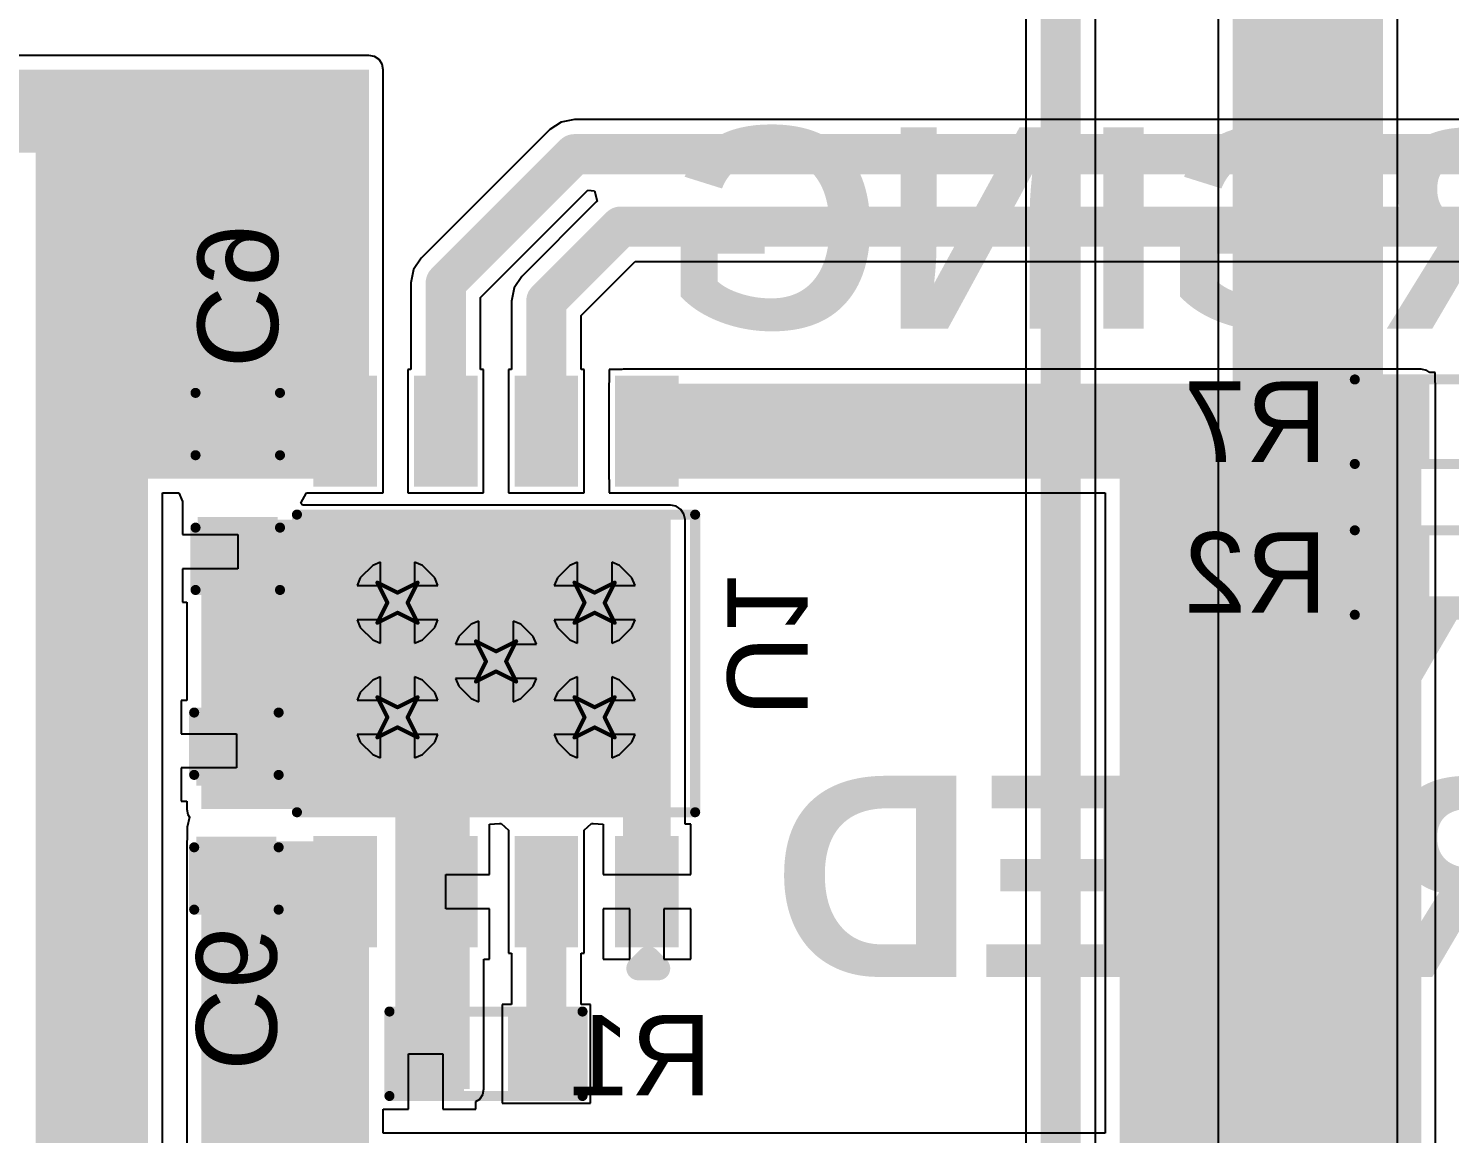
# Model space of a CAD drawing. Header units: inches. Extents: x -0.4 to 12.9, y -0.9 to 6.
# Drawn here: x 2.221 to 2.928, y 0.5 to 1.05 of the extents above; entities that cross this region are included whole.
import ezdxf

# ---------------------------------------------------------------- set-up
doc = ezdxf.new("R2010")
doc.units = ezdxf.units.IN
doc.header["$MEASUREMENT"] = 0
for name, color, linetype in [('Bottom Layer', 5, 'Continuous'), ('Bottom Overlay', 54, 'Continuous'), ('Bottom Paste', 16, 'Continuous'), ('Bottom Solder', 6, 'Continuous'), ('Drill Drawing', 1, 'Continuous'), ('Top Layer', 1, 'Continuous'), ('Top Solder', 216, 'Continuous'), ('Via Holes', 16, 'Continuous')]:
    doc.layers.add(name, color=color, linetype=linetype)
doc.styles.add('Arial', font='', dxfattribs={"height": 0.2})
doc.styles.add('Arial_Bold', font='', dxfattribs={"height": 0.2})
doc.styles.get('Arial').set_extended_font_data('Arial')
doc.styles.get('Arial_Bold').set_extended_font_data('Arial', bold=True)

# ---------------------------------------------------------------- blocks, each defined once
blk = doc.blocks.new('ESOP_8_B_7')
at = {"layer": 'Bottom Layer'}
for points in [[(-0.13813, 0.08681), (-0.09089, 0.08681), (-0.09089, 0.06319), (-0.13813, 0.06319)], [(0.09089, 0.08681), (0.13813, 0.08681), (0.13813, 0.06319), (0.09089, 0.06319)], [(-0.04724, 0.06496), (0.04724, 0.06496), (0.04724, -0.06496), (-0.04724, -0.06496)], [(-0.13813, 0.03681), (-0.09089, 0.03681), (-0.09089, 0.01319), (-0.13813, 0.01319)], [(0.09089, 0.03681), (0.13813, 0.03681), (0.13813, 0.01319), (0.09089, 0.01319)], [(-0.13813, -0.01319), (-0.09089, -0.01319), (-0.09089, -0.03681), (-0.13813, -0.03681)], [(0.09089, -0.01319), (0.13813, -0.01319), (0.13813, -0.03681), (0.09089, -0.03681)], [(-0.13813, -0.06319), (-0.09089, -0.06319), (-0.09089, -0.08681), (-0.13813, -0.08681)], [(0.09089, -0.06319), (0.13813, -0.06319), (0.13813, -0.08681), (0.09089, -0.08681)]]:
    blk.add_hatch(color=5, dxfattribs=at).paths.add_polyline_path(points)
at = {"layer": 'Bottom Paste'}
for points in [[(-0.13813, 0.08681), (-0.09089, 0.08681), (-0.09089, 0.06319), (-0.13813, 0.06319)], [(0.09089, 0.08681), (0.13813, 0.08681), (0.13813, 0.06319), (0.09089, 0.06319)], [(-0.04724, 0.06496), (0.04724, 0.06496), (0.04724, -0.06496), (-0.04724, -0.06496)], [(-0.13813, 0.03681), (-0.09089, 0.03681), (-0.09089, 0.01319), (-0.13813, 0.01319)], [(0.09089, 0.03681), (0.13813, 0.03681), (0.13813, 0.01319), (0.09089, 0.01319)], [(-0.13813, -0.01319), (-0.09089, -0.01319), (-0.09089, -0.03681), (-0.13813, -0.03681)], [(0.09089, -0.01319), (0.13813, -0.01319), (0.13813, -0.03681), (0.09089, -0.03681)], [(-0.13813, -0.06319), (-0.09089, -0.06319), (-0.09089, -0.08681), (-0.13813, -0.08681)], [(0.09089, -0.06319), (0.13813, -0.06319), (0.13813, -0.08681), (0.09089, -0.08681)]]:
    blk.add_hatch(color=16, dxfattribs=at).paths.add_polyline_path(points)
at = {"layer": 'Bottom Solder'}
for points in [[(-0.14213, 0.09081), (-0.08689, 0.09081), (-0.08689, 0.05919), (-0.14213, 0.05919)], [(0.08689, 0.09081), (0.14213, 0.09081), (0.14213, 0.05919), (0.08689, 0.05919)], [(-0.05124, 0.06896), (0.05124, 0.06896), (0.05124, -0.06896), (-0.05124, -0.06896)], [(-0.14213, 0.04081), (-0.08689, 0.04081), (-0.08689, 0.00919), (-0.14213, 0.00919)], [(0.08689, 0.04081), (0.14213, 0.04081), (0.14213, 0.00919), (0.08689, 0.00919)], [(-0.14213, -0.00919), (-0.08689, -0.00919), (-0.08689, -0.04081), (-0.14213, -0.04081)], [(0.08689, -0.00919), (0.14213, -0.00919), (0.14213, -0.04081), (0.08689, -0.04081)], [(-0.14213, -0.05919), (-0.08689, -0.05919), (-0.08689, -0.09081), (-0.14213, -0.09081)], [(0.08689, -0.05919), (0.14213, -0.05919), (0.14213, -0.09081), (0.08689, -0.09081)]]:
    blk.add_hatch(color=6, dxfattribs=at).paths.add_polyline_path(points)
at = {"layer": 'Bottom Overlay'}
for points in [[(-0.075, 0.099, 0.005, 0.005, 0), (-0.075, -0.099, 0.005, 0.005, 0)], [(-0.075, 0.099, 0.005, 0.005, 0), (0.073, 0.099, 0.005, 0.005, 0)], [(0.073, 0.099, 0.005, 0.005, 0), (0.073, -0.099, 0.005, 0.005, 0)], [(-0.15265, -0.07069, 0.01181, 0.01181, 0), (-0.15265, -0.08069, 0.01181, 0.01181, 0)], [(-0.15265, -0.07069, 0.01181, 0.01181, 0), (-0.14765, -0.07569, 0.01181, 0.01181, 0)], [(-0.14765, -0.07569, 0.01181, 0.01181, 0), (-0.15265, -0.08069, 0.01181, 0.01181, 0)], [(-0.075, -0.099, 0.005, 0.005, 0), (0.073, -0.099, 0.005, 0.005, 0)]]:
    blk.add_lwpolyline(points, format="xyseb", dxfattribs=at)
for points in [[(-0.07625, 0.099, 0.0025, 0.0025, 1), (-0.07375, 0.099, 0.0025, 0.0025, 1)], [(-0.07625, 0.099, 0.0025, 0.0025, 1), (-0.07375, 0.099, 0.0025, 0.0025, 1)], [(0.07175, 0.099, 0.0025, 0.0025, 1), (0.07425, 0.099, 0.0025, 0.0025, 1)], [(0.07175, 0.099, 0.0025, 0.0025, 1), (0.07425, 0.099, 0.0025, 0.0025, 1)], [(-0.1556, -0.07069, 0.00591, 0.00591, 1), (-0.14969, -0.07069, 0.00591, 0.00591, 1)], [(-0.1556, -0.07069, 0.00591, 0.00591, 1), (-0.14969, -0.07069, 0.00591, 0.00591, 1)], [(-0.1506, -0.07569, 0.00591, 0.00591, 1), (-0.14469, -0.07569, 0.00591, 0.00591, 1)], [(-0.1506, -0.07569, 0.00591, 0.00591, 1), (-0.14469, -0.07569, 0.00591, 0.00591, 1)], [(-0.1556, -0.08069, 0.00591, 0.00591, 1), (-0.14969, -0.08069, 0.00591, 0.00591, 1)], [(-0.1556, -0.08069, 0.00591, 0.00591, 1), (-0.14969, -0.08069, 0.00591, 0.00591, 1)], [(-0.07625, -0.099, 0.0025, 0.0025, 1), (-0.07375, -0.099, 0.0025, 0.0025, 1)], [(-0.07625, -0.099, 0.0025, 0.0025, 1), (-0.07375, -0.099, 0.0025, 0.0025, 1)], [(0.07175, -0.099, 0.0025, 0.0025, 1), (0.07425, -0.099, 0.0025, 0.0025, 1)], [(0.07175, -0.099, 0.0025, 0.0025, 1), (0.07425, -0.099, 0.0025, 0.0025, 1)]]:
    blk.add_lwpolyline(points, format="xyseb", close=True, dxfattribs=at)
blk = doc.blocks.new('R___0603_B_17')
at = {"layer": 'Bottom Layer'}
for points in [[(-0.045, -0.0175), (-0.045, 0.0175), (-0.015, 0.0175), (-0.015, -0.0175)], [(0.015, -0.0175), (0.015, 0.0175), (0.045, 0.0175), (0.045, -0.0175)]]:
    blk.add_hatch(color=5, dxfattribs=at).paths.add_polyline_path(points)
at = {"layer": 'Bottom Paste'}
for points in [[(-0.045, -0.0175), (-0.045, 0.0175), (-0.015, 0.0175), (-0.015, -0.0175)], [(0.015, -0.0175), (0.015, 0.0175), (0.045, 0.0175), (0.045, -0.0175)]]:
    blk.add_hatch(color=16, dxfattribs=at).paths.add_polyline_path(points)
at = {"layer": 'Bottom Solder'}
for points in [[(-0.049, -0.0215), (-0.049, 0.0215), (-0.011, 0.0215), (-0.011, -0.0215)], [(0.011, -0.0215), (0.011, 0.0215), (0.049, 0.0215), (0.049, -0.0215)]]:
    blk.add_hatch(color=6, dxfattribs=at).paths.add_polyline_path(points)
at = {"layer": 'Bottom Overlay'}
for points in [[(-0.048, 0.021, 0.005, 0.005, 0), (-0.048, -0.021, 0.005, 0.005, 0)], [(0.048, 0.021, 0.005, 0.005, 0), (-0.048, 0.021, 0.005, 0.005, 0)], [(0.048, 0.021, 0.005, 0.005, 0), (0.048, -0.021, 0.005, 0.005, 0)], [(0.048, -0.021, 0.005, 0.005, 0), (-0.048, -0.021, 0.005, 0.005, 0)]]:
    blk.add_lwpolyline(points, format="xyseb", dxfattribs=at)
for points in [[(-0.04925, 0.021, 0.0025, 0.0025, 1), (-0.04675, 0.021, 0.0025, 0.0025, 1)], [(-0.04925, 0.021, 0.0025, 0.0025, 1), (-0.04675, 0.021, 0.0025, 0.0025, 1)], [(0.04675, 0.021, 0.0025, 0.0025, 1), (0.04925, 0.021, 0.0025, 0.0025, 1)], [(0.04675, 0.021, 0.0025, 0.0025, 1), (0.04925, 0.021, 0.0025, 0.0025, 1)], [(-0.04925, -0.021, 0.0025, 0.0025, 1), (-0.04675, -0.021, 0.0025, 0.0025, 1)], [(-0.04925, -0.021, 0.0025, 0.0025, 1), (-0.04675, -0.021, 0.0025, 0.0025, 1)], [(0.04675, -0.021, 0.0025, 0.0025, 1), (0.04925, -0.021, 0.0025, 0.0025, 1)], [(0.04675, -0.021, 0.0025, 0.0025, 1), (0.04925, -0.021, 0.0025, 0.0025, 1)]]:
    blk.add_lwpolyline(points, format="xyseb", close=True, dxfattribs=at)
blk = doc.blocks.new('R___0603_B_22')
at = {"layer": 'Bottom Layer'}
for points in [[(-0.045, -0.0175), (-0.045, 0.0175), (-0.015, 0.0175), (-0.015, -0.0175)], [(0.015, -0.0175), (0.015, 0.0175), (0.045, 0.0175), (0.045, -0.0175)]]:
    blk.add_hatch(color=5, dxfattribs=at).paths.add_polyline_path(points)
at = {"layer": 'Bottom Paste'}
for points in [[(-0.045, -0.0175), (-0.045, 0.0175), (-0.015, 0.0175), (-0.015, -0.0175)], [(0.015, -0.0175), (0.015, 0.0175), (0.045, 0.0175), (0.045, -0.0175)]]:
    blk.add_hatch(color=16, dxfattribs=at).paths.add_polyline_path(points)
at = {"layer": 'Bottom Solder'}
for points in [[(-0.049, -0.0215), (-0.049, 0.0215), (-0.011, 0.0215), (-0.011, -0.0215)], [(0.011, -0.0215), (0.011, 0.0215), (0.049, 0.0215), (0.049, -0.0215)]]:
    blk.add_hatch(color=6, dxfattribs=at).paths.add_polyline_path(points)
at = {"layer": 'Bottom Overlay'}
for points in [[(0.048, 0.021, 0.005, 0.005, 0), (-0.048, 0.021, 0.005, 0.005, 0)], [(-0.048, 0.021, 0.005, 0.005, 0), (-0.048, -0.021, 0.005, 0.005, 0)], [(0.048, 0.021, 0.005, 0.005, 0), (0.048, -0.021, 0.005, 0.005, 0)], [(0.048, -0.021, 0.005, 0.005, 0), (-0.048, -0.021, 0.005, 0.005, 0)]]:
    blk.add_lwpolyline(points, format="xyseb", dxfattribs=at)
for points in [[(-0.04925, 0.021, 0.0025, 0.0025, 1), (-0.04675, 0.021, 0.0025, 0.0025, 1)], [(-0.04925, 0.021, 0.0025, 0.0025, 1), (-0.04675, 0.021, 0.0025, 0.0025, 1)], [(0.04675, 0.021, 0.0025, 0.0025, 1), (0.04925, 0.021, 0.0025, 0.0025, 1)], [(0.04675, 0.021, 0.0025, 0.0025, 1), (0.04925, 0.021, 0.0025, 0.0025, 1)], [(-0.04925, -0.021, 0.0025, 0.0025, 1), (-0.04675, -0.021, 0.0025, 0.0025, 1)], [(-0.04925, -0.021, 0.0025, 0.0025, 1), (-0.04675, -0.021, 0.0025, 0.0025, 1)], [(0.04675, -0.021, 0.0025, 0.0025, 1), (0.04925, -0.021, 0.0025, 0.0025, 1)], [(0.04675, -0.021, 0.0025, 0.0025, 1), (0.04925, -0.021, 0.0025, 0.0025, 1)]]:
    blk.add_lwpolyline(points, format="xyseb", close=True, dxfattribs=at)
blk = doc.blocks.new('R___0603_B_23')
at = {"layer": 'Bottom Layer'}
for points in [[(-0.045, -0.0175), (-0.045, 0.0175), (-0.015, 0.0175), (-0.015, -0.0175)], [(0.015, -0.0175), (0.015, 0.0175), (0.045, 0.0175), (0.045, -0.0175)]]:
    blk.add_hatch(color=5, dxfattribs=at).paths.add_polyline_path(points)
at = {"layer": 'Bottom Paste'}
for points in [[(-0.045, -0.0175), (-0.045, 0.0175), (-0.015, 0.0175), (-0.015, -0.0175)], [(0.015, -0.0175), (0.015, 0.0175), (0.045, 0.0175), (0.045, -0.0175)]]:
    blk.add_hatch(color=16, dxfattribs=at).paths.add_polyline_path(points)
at = {"layer": 'Bottom Solder'}
for points in [[(-0.049, -0.0215), (-0.049, 0.0215), (-0.011, 0.0215), (-0.011, -0.0215)], [(0.011, -0.0215), (0.011, 0.0215), (0.049, 0.0215), (0.049, -0.0215)]]:
    blk.add_hatch(color=6, dxfattribs=at).paths.add_polyline_path(points)
at = {"layer": 'Bottom Overlay'}
for points in [[(0.048, 0.021, 0.005, 0.005, 0), (-0.048, 0.021, 0.005, 0.005, 0)], [(-0.048, 0.021, 0.005, 0.005, 0), (-0.048, -0.021, 0.005, 0.005, 0)], [(0.048, 0.021, 0.005, 0.005, 0), (0.048, -0.021, 0.005, 0.005, 0)], [(0.048, -0.021, 0.005, 0.005, 0), (-0.048, -0.021, 0.005, 0.005, 0)]]:
    blk.add_lwpolyline(points, format="xyseb", dxfattribs=at)
for points in [[(-0.04925, 0.021, 0.0025, 0.0025, 1), (-0.04675, 0.021, 0.0025, 0.0025, 1)], [(-0.04925, 0.021, 0.0025, 0.0025, 1), (-0.04675, 0.021, 0.0025, 0.0025, 1)], [(0.04675, 0.021, 0.0025, 0.0025, 1), (0.04925, 0.021, 0.0025, 0.0025, 1)], [(0.04675, 0.021, 0.0025, 0.0025, 1), (0.04925, 0.021, 0.0025, 0.0025, 1)], [(-0.04925, -0.021, 0.0025, 0.0025, 1), (-0.04675, -0.021, 0.0025, 0.0025, 1)], [(-0.04925, -0.021, 0.0025, 0.0025, 1), (-0.04675, -0.021, 0.0025, 0.0025, 1)], [(0.04675, -0.021, 0.0025, 0.0025, 1), (0.04925, -0.021, 0.0025, 0.0025, 1)], [(0.04675, -0.021, 0.0025, 0.0025, 1), (0.04925, -0.021, 0.0025, 0.0025, 1)]]:
    blk.add_lwpolyline(points, format="xyseb", close=True, dxfattribs=at)
blk = doc.blocks.new('C___0603_B_55')
at = {"layer": 'Bottom Layer'}
for points in [[(-0.045, -0.0175), (-0.045, 0.0175), (-0.015, 0.0175), (-0.015, -0.0175)], [(0.015, -0.0175), (0.015, 0.0175), (0.045, 0.0175), (0.045, -0.0175)]]:
    blk.add_hatch(color=5, dxfattribs=at).paths.add_polyline_path(points)
at = {"layer": 'Bottom Paste'}
for points in [[(-0.045, -0.0175), (-0.045, 0.0175), (-0.015, 0.0175), (-0.015, -0.0175)], [(0.015, -0.0175), (0.015, 0.0175), (0.045, 0.0175), (0.045, -0.0175)]]:
    blk.add_hatch(color=16, dxfattribs=at).paths.add_polyline_path(points)
at = {"layer": 'Bottom Solder'}
for points in [[(-0.04736, -0.01986), (-0.04736, 0.01986), (-0.01264, 0.01986), (-0.01264, -0.01986)], [(0.01264, -0.01986), (0.01264, 0.01986), (0.04736, 0.01986), (0.04736, -0.01986)]]:
    blk.add_hatch(color=6, dxfattribs=at).paths.add_polyline_path(points)
at = {"layer": 'Bottom Overlay'}
for points in [[(-0.049, 0.021, 0.005, 0.005, 0), (-0.049, -0.021, 0.005, 0.005, 0)], [(-0.049, 0.021, 0.005, 0.005, 0), (-0.018, 0.021, 0.005, 0.005, 0)], [(0.018, 0.021, 0.005, 0.005, 0), (0.049, 0.021, 0.005, 0.005, 0)], [(0.049, 0.021, 0.005, 0.005, 0), (0.049, -0.021, 0.005, 0.005, 0)], [(-0.049, -0.021, 0.005, 0.005, 0), (-0.018, -0.021, 0.005, 0.005, 0)], [(0.018, -0.021, 0.005, 0.005, 0), (0.049, -0.021, 0.005, 0.005, 0)]]:
    blk.add_lwpolyline(points, format="xyseb", dxfattribs=at)
for points in [[(-0.05025, 0.021, 0.0025, 0.0025, 1), (-0.04775, 0.021, 0.0025, 0.0025, 1)], [(-0.05025, 0.021, 0.0025, 0.0025, 1), (-0.04775, 0.021, 0.0025, 0.0025, 1)], [(-0.01925, 0.021, 0.0025, 0.0025, 1), (-0.01675, 0.021, 0.0025, 0.0025, 1)], [(0.01675, 0.021, 0.0025, 0.0025, 1), (0.01925, 0.021, 0.0025, 0.0025, 1)], [(0.04775, 0.021, 0.0025, 0.0025, 1), (0.05025, 0.021, 0.0025, 0.0025, 1)], [(0.04775, 0.021, 0.0025, 0.0025, 1), (0.05025, 0.021, 0.0025, 0.0025, 1)], [(-0.05025, -0.021, 0.0025, 0.0025, 1), (-0.04775, -0.021, 0.0025, 0.0025, 1)], [(-0.05025, -0.021, 0.0025, 0.0025, 1), (-0.04775, -0.021, 0.0025, 0.0025, 1)], [(-0.01925, -0.021, 0.0025, 0.0025, 1), (-0.01675, -0.021, 0.0025, 0.0025, 1)], [(0.01675, -0.021, 0.0025, 0.0025, 1), (0.01925, -0.021, 0.0025, 0.0025, 1)], [(0.04775, -0.021, 0.0025, 0.0025, 1), (0.05025, -0.021, 0.0025, 0.0025, 1)], [(0.04775, -0.021, 0.0025, 0.0025, 1), (0.05025, -0.021, 0.0025, 0.0025, 1)]]:
    blk.add_lwpolyline(points, format="xyseb", close=True, dxfattribs=at)
blk = doc.blocks.new('C___0603_B_58')
at = {"layer": 'Bottom Layer'}
for points in [[(-0.045, -0.0175), (-0.045, 0.0175), (-0.015, 0.0175), (-0.015, -0.0175)], [(0.015, -0.0175), (0.015, 0.0175), (0.045, 0.0175), (0.045, -0.0175)]]:
    blk.add_hatch(color=5, dxfattribs=at).paths.add_polyline_path(points)
at = {"layer": 'Bottom Paste'}
for points in [[(-0.045, -0.0175), (-0.045, 0.0175), (-0.015, 0.0175), (-0.015, -0.0175)], [(0.015, -0.0175), (0.015, 0.0175), (0.045, 0.0175), (0.045, -0.0175)]]:
    blk.add_hatch(color=16, dxfattribs=at).paths.add_polyline_path(points)
at = {"layer": 'Bottom Solder'}
for points in [[(-0.04736, -0.01986), (-0.04736, 0.01986), (-0.01264, 0.01986), (-0.01264, -0.01986)], [(0.01264, -0.01986), (0.01264, 0.01986), (0.04736, 0.01986), (0.04736, -0.01986)]]:
    blk.add_hatch(color=6, dxfattribs=at).paths.add_polyline_path(points)
at = {"layer": 'Bottom Overlay'}
for points in [[(-0.049, -0.021, 0.005, 0.005, 0), (-0.049, 0.021, 0.005, 0.005, 0)], [(-0.018, 0.021, 0.005, 0.005, 0), (-0.049, 0.021, 0.005, 0.005, 0)], [(0.049, 0.021, 0.005, 0.005, 0), (0.018, 0.021, 0.005, 0.005, 0)], [(0.049, -0.021, 0.005, 0.005, 0), (0.049, 0.021, 0.005, 0.005, 0)], [(-0.018, -0.021, 0.005, 0.005, 0), (-0.049, -0.021, 0.005, 0.005, 0)], [(0.049, -0.021, 0.005, 0.005, 0), (0.018, -0.021, 0.005, 0.005, 0)]]:
    blk.add_lwpolyline(points, format="xyseb", dxfattribs=at)
for points in [[(-0.05025, 0.021, 0.0025, 0.0025, 1), (-0.04775, 0.021, 0.0025, 0.0025, 1)], [(-0.05025, 0.021, 0.0025, 0.0025, 1), (-0.04775, 0.021, 0.0025, 0.0025, 1)], [(-0.01925, 0.021, 0.0025, 0.0025, 1), (-0.01675, 0.021, 0.0025, 0.0025, 1)], [(0.01675, 0.021, 0.0025, 0.0025, 1), (0.01925, 0.021, 0.0025, 0.0025, 1)], [(0.04775, 0.021, 0.0025, 0.0025, 1), (0.05025, 0.021, 0.0025, 0.0025, 1)], [(0.04775, 0.021, 0.0025, 0.0025, 1), (0.05025, 0.021, 0.0025, 0.0025, 1)], [(-0.05025, -0.021, 0.0025, 0.0025, 1), (-0.04775, -0.021, 0.0025, 0.0025, 1)], [(-0.05025, -0.021, 0.0025, 0.0025, 1), (-0.04775, -0.021, 0.0025, 0.0025, 1)], [(-0.01925, -0.021, 0.0025, 0.0025, 1), (-0.01675, -0.021, 0.0025, 0.0025, 1)], [(0.01675, -0.021, 0.0025, 0.0025, 1), (0.01925, -0.021, 0.0025, 0.0025, 1)], [(0.04775, -0.021, 0.0025, 0.0025, 1), (0.05025, -0.021, 0.0025, 0.0025, 1)], [(0.04775, -0.021, 0.0025, 0.0025, 1), (0.05025, -0.021, 0.0025, 0.0025, 1)]]:
    blk.add_lwpolyline(points, format="xyseb", close=True, dxfattribs=at)

msp = doc.modelspace()

# ---------------------------------------------------------------- hatches: boundary and pattern name
at = {"layer": 'Bottom Layer'}
for points in [[(1.84791, 0.98811), (2.39076, 0.98811), (2.39076, 1.02925), (1.84791, 1.02925)], [(2.225, 0.05125), (2.28095, 0.05125), (2.28095, 1.02925), (2.225, 1.02925)], [(2.22995, 0.82594), (2.39076, 0.82594), (2.39076, 1.02925), (2.22995, 1.02925)], [(2.22995, 0.82594), (2.39076, 0.82594), (2.39076, 0.87728), (2.22995, 0.87728)], [(2.51714, 0.82594), (2.91395, 0.82594), (2.91395, 0.87318), (2.51714, 0.87318)], [(2.76395, 0.42425), (2.91395, 0.42425), (2.91395, 0.87318), (2.76395, 0.87318)], [(2.30735, 0.66162), (2.54076, 0.66162), (2.54076, 0.80558), (2.30735, 0.80558)], [(2.41714, 0.59692), (2.44076, 0.59692), (2.44076, 0.7823), (2.41714, 0.7823)], [(2.51714, 0.59692), (2.54076, 0.59692), (2.54076, 0.7823), (2.51714, 0.7823)], [(2.40395, 0.52245), (2.44076, 0.52245), (2.44076, 0.68781), (2.40395, 0.68781)], [(2.30735, 0.42425), (2.39076, 0.42425), (2.39076, 0.64562), (2.30735, 0.64562)]]:
    msp.add_hatch(color=5, dxfattribs=at).paths.add_polyline_path(points)
h = msp.add_hatch(color=5, dxfattribs=at)
edge = h.paths.add_edge_path()
edge.add_arc((2.40495, 0.76425), 0.01181, 0, 360)
h = msp.add_hatch(color=5, dxfattribs=at)
edge = h.paths.add_edge_path()
edge.add_arc((2.50295, 0.76425), 0.01181, 0, 360)
h = msp.add_hatch(color=5, dxfattribs=at)
edge = h.paths.add_edge_path()
edge.add_arc((2.45395, 0.73505), 0.01181, 0, 360)
h = msp.add_hatch(color=5, dxfattribs=at)
edge = h.paths.add_edge_path()
edge.add_arc((2.40495, 0.70725), 0.01181, 0, 360)
h = msp.add_hatch(color=5, dxfattribs=at)
edge = h.paths.add_edge_path()
edge.add_arc((2.50295, 0.70725), 0.01181, 0, 360)
at = {"layer": 'Bottom Solder'}
h = msp.add_hatch(color=6, dxfattribs=at)
edge = h.paths.add_edge_path()
edge.add_arc((2.40495, 0.76425), 0.01581, 0, 360)
h = msp.add_hatch(color=6, dxfattribs=at)
edge = h.paths.add_edge_path()
edge.add_arc((2.50295, 0.76425), 0.01581, 0, 360)
h = msp.add_hatch(color=6, dxfattribs=at)
edge = h.paths.add_edge_path()
edge.add_arc((2.45395, 0.73505), 0.01581, 0, 360)
h = msp.add_hatch(color=6, dxfattribs=at)
edge = h.paths.add_edge_path()
edge.add_arc((2.40495, 0.70725), 0.01581, 0, 360)
h = msp.add_hatch(color=6, dxfattribs=at)
edge = h.paths.add_edge_path()
edge.add_arc((2.50295, 0.70725), 0.01581, 0, 360)
at = {"layer": 'Top Layer'}
msp.add_hatch(color=1, dxfattribs=at).paths.add_polyline_path([(2.82022, 0.26), (2.89495, 0.26), (2.89495, 1.27767), (2.82022, 1.27767)])
h = msp.add_hatch(color=1, dxfattribs=at)
edge = h.paths.add_edge_path()
edge.add_arc((2.40495, 0.76425), 0.01181, 0, 360)
h = msp.add_hatch(color=1, dxfattribs=at)
edge = h.paths.add_edge_path()
edge.add_arc((2.50295, 0.76425), 0.01181, 0, 360)
h = msp.add_hatch(color=1, dxfattribs=at)
edge = h.paths.add_edge_path()
edge.add_arc((2.45395, 0.73505), 0.01181, 0, 360)
h = msp.add_hatch(color=1, dxfattribs=at)
edge = h.paths.add_edge_path()
edge.add_arc((2.40495, 0.70725), 0.01181, 0, 360)
h = msp.add_hatch(color=1, dxfattribs=at)
edge = h.paths.add_edge_path()
edge.add_arc((2.50295, 0.70725), 0.01181, 0, 360)
at = {"layer": 'Top Solder'}
h = msp.add_hatch(color=216, dxfattribs=at)
edge = h.paths.add_edge_path()
edge.add_arc((2.40495, 0.76425), 0.01581, 0, 360)
h = msp.add_hatch(color=216, dxfattribs=at)
edge = h.paths.add_edge_path()
edge.add_arc((2.50295, 0.76425), 0.01581, 0, 360)
h = msp.add_hatch(color=216, dxfattribs=at)
edge = h.paths.add_edge_path()
edge.add_arc((2.45395, 0.73505), 0.01581, 0, 360)
h = msp.add_hatch(color=216, dxfattribs=at)
edge = h.paths.add_edge_path()
edge.add_arc((2.40495, 0.70725), 0.01581, 0, 360)
h = msp.add_hatch(color=216, dxfattribs=at)
edge = h.paths.add_edge_path()
edge.add_arc((2.50295, 0.70725), 0.01581, 0, 360)
at = {"layer": 'Via Holes'}
h = msp.add_hatch(color=7, dxfattribs=at)
edge = h.paths.add_edge_path()
edge.add_arc((2.40495, 0.76425), 0.00591, 0, 360)
h = msp.add_hatch(color=7, dxfattribs=at)
edge = h.paths.add_edge_path()
edge.add_arc((2.50295, 0.76425), 0.00591, 0, 360)
h = msp.add_hatch(color=7, dxfattribs=at)
edge = h.paths.add_edge_path()
edge.add_arc((2.45395, 0.73505), 0.00591, 0, 360)
h = msp.add_hatch(color=7, dxfattribs=at)
edge = h.paths.add_edge_path()
edge.add_arc((2.40495, 0.70725), 0.00591, 0, 360)
h = msp.add_hatch(color=7, dxfattribs=at)
edge = h.paths.add_edge_path()
edge.add_arc((2.50295, 0.70725), 0.00591, 0, 360)

# ---------------------------------------------------------------- linework, layer by layer
at = {"layer": 'Bottom Layer'}
for p, q in [((2.39076, 1.03639), (1.84791, 1.03639)), ((2.39349, 1.03585), (2.39076, 1.03639)), ((2.39581, 1.0343), (2.39349, 1.03585)), ((2.39736, 1.03198), (2.39581, 1.0343)), ((2.3979, 1.02925), (2.39736, 1.03198)), ((2.3979, 0.82594), (2.3979, 1.02925)), ((2.49295, 1.00459), (2.48632, 1.00327)), ((3.09909, 1.00459), (2.49295, 1.00459)), ((2.48069, 0.99951), (2.41669, 0.93551)), ((2.48632, 1.00327), (2.48069, 0.99951)), ((2.44628, 0.91607), (2.49959, 0.96938)), ((2.49959, 0.96938), (2.50287, 0.96897)), ((2.50287, 0.96897), (2.50417, 0.96383)), ((2.50369, 0.96351), (2.46669, 0.92651)), ((2.50417, 0.96383), (2.50369, 0.96351)), ((2.41669, 0.93551), (2.41294, 0.92989)), ((2.49628, 0.90707), (2.52313, 0.93392)), ((2.52313, 0.93392), (3.02601, 0.93392)), ((2.41294, 0.92989), (2.41162, 0.92325)), ((2.46669, 0.92651), (2.46294, 0.92089)), ((2.41162, 0.92325), (2.41162, 0.88018)), ((2.46294, 0.92089), (2.46162, 0.91425)), ((2.44628, 0.88018), (2.44628, 0.91607)), ((2.46162, 0.91425), (2.46162, 0.88018)), ((2.49628, 0.88018), (2.49628, 0.90707)), ((2.41162, 0.88018), (2.41014, 0.88018)), ((2.41014, 0.88018), (2.41014, 0.81894)), ((2.44776, 0.88018), (2.44628, 0.88018)), ((2.44776, 0.81894), (2.44776, 0.88018)), ((2.46162, 0.88018), (2.46014, 0.88018)), ((2.46014, 0.88018), (2.46014, 0.81894)), ((2.49776, 0.88018), (2.49628, 0.88018)), ((2.49776, 0.81894), (2.49776, 0.88018)), ((2.51645, 0.88018), (2.51014, 0.88018)), ((2.51014, 0.88018), (2.51014, 0.87387)), ((2.51714, 0.88032), (2.51645, 0.88018)), ((2.91395, 0.88032), (2.51714, 0.88032)), ((2.91668, 0.87978), (2.91395, 0.88032)), ((2.91821, 0.87875), (2.91668, 0.87978)), ((2.92095, 0.87875), (2.91821, 0.87875)), ((2.92095, 0.87387), (2.92095, 0.87875)), ((2.51014, 0.87387), (2.51, 0.87318)), ((2.51, 0.87318), (2.51, 0.82594)), ((2.92109, 0.87318), (2.92095, 0.87387)), ((2.92109, 0.4935), (2.92109, 0.87318)), ((2.39776, 0.82525), (2.3979, 0.82594)), ((2.39776, 0.81894), (2.39776, 0.82525)), ((2.51, 0.82594), (2.51014, 0.82525)), ((2.51014, 0.82525), (2.51014, 0.81894)), ((2.28809, 0.05125), (2.28809, 0.8188)), ((2.28809, 0.8188), (2.29614, 0.8188)), ((2.29614, 0.8188), (2.29801, 0.81458)), ((2.29801, 0.81458), (2.29802, 0.8138)), ((2.29802, 0.8138), (2.29802, 0.79808)), ((2.35695, 0.8138), (2.35967, 0.8188)), ((2.35766, 0.81271), (2.35695, 0.8138)), ((2.54076, 0.81271), (2.35766, 0.81271)), ((2.35967, 0.8188), (2.39076, 0.8188)), ((2.39076, 0.8188), (2.39145, 0.81894)), ((2.39145, 0.81894), (2.39776, 0.81894)), ((2.41014, 0.81894), (2.44776, 0.81894)), ((2.46014, 0.81894), (2.49776, 0.81894)), ((2.51014, 0.81894), (2.51645, 0.81894)), ((2.51645, 0.81894), (2.51714, 0.8188)), ((2.51714, 0.8188), (2.75681, 0.8188)), ((2.54349, 0.81217), (2.54076, 0.81271)), ((2.75681, 0.8188), (2.75681, 0.50039)), ((2.54581, 0.81062), (2.54349, 0.81217)), ((2.54736, 0.80831), (2.54581, 0.81062)), ((2.5479, 0.80558), (2.54736, 0.80831)), ((2.5479, 0.7823), (2.5479, 0.80558)), ((2.29802, 0.79808), (2.32552, 0.79808)), ((2.32552, 0.79808), (2.32552, 0.78108)), ((2.32552, 0.78108), (2.29802, 0.78108)), ((2.29802, 0.78108), (2.29802, 0.76458)), ((2.5479, 0.65417), (2.5479, 0.7823)), ((2.29802, 0.76458), (2.30021, 0.76458)), ((2.30021, 0.76458), (2.30021, 0.71562)), ((2.30021, 0.71562), (2.29735, 0.71562)), ((2.29735, 0.71562), (2.29735, 0.69912)), ((2.29735, 0.69912), (2.32485, 0.69912)), ((2.32485, 0.69912), (2.32485, 0.68212)), ((2.32485, 0.68212), (2.29735, 0.68212)), ((2.29735, 0.68212), (2.29735, 0.66562)), ((2.29735, 0.66562), (2.30021, 0.66562)), ((2.30021, 0.66562), (2.30021, 0.66162)), ((2.30021, 0.66162), (2.30075, 0.65889)), ((2.3016, 0.65762), (2.30035, 0.65262)), ((2.30075, 0.65889), (2.3016, 0.65762)), ((2.30035, 0.65262), (2.30035, 0.65262)), ((2.30035, 0.65262), (2.30035, 0.64631)), ((2.45076, 0.65417), (2.45563, 0.65448)), ((2.45076, 0.62904), (2.45076, 0.65417)), ((2.45563, 0.65448), (2.45651, 0.65448)), ((2.45651, 0.65448), (2.46014, 0.65117)), ((2.46014, 0.65117), (2.46014, 0.64948)), ((2.49776, 0.65117), (2.50139, 0.65448)), ((2.49776, 0.64948), (2.49776, 0.65117)), ((2.50139, 0.65448), (2.50227, 0.65448)), ((2.50227, 0.65448), (2.50714, 0.65417)), ((2.50714, 0.65417), (2.50714, 0.62904)), ((2.55076, 0.65417), (2.5479, 0.65417)), ((2.55076, 0.62904), (2.55076, 0.65417)), ((2.30035, 0.64631), (2.30021, 0.64562)), ((2.30021, 0.64562), (2.30021, 0.49325)), ((2.46014, 0.64948), (2.46014, 0.58992)), ((2.49776, 0.58992), (2.49776, 0.64948)), ((2.42895, 0.61204), (2.42895, 0.62904)), ((2.42895, 0.62904), (2.45076, 0.62904)), ((2.50714, 0.62904), (2.52895, 0.62904)), ((2.52895, 0.62904), (2.55076, 0.62904)), ((2.45076, 0.61204), (2.42895, 0.61204)), ((2.45076, 0.58692), (2.45076, 0.61204)), ((2.52045, 0.61204), (2.50714, 0.61204)), ((2.50714, 0.61204), (2.50714, 0.58692)), ((2.52045, 0.58692), (2.52045, 0.61204)), ((2.55076, 0.61204), (2.53745, 0.61204)), ((2.53745, 0.61204), (2.53745, 0.58692)), ((2.55076, 0.58692), (2.55076, 0.61204)), ((2.4479, 0.52245), (2.4479, 0.58692)), ((2.4479, 0.58692), (2.45076, 0.58692)), ((2.46014, 0.58992), (2.46162, 0.58992)), ((2.46162, 0.58992), (2.46162, 0.56445)), ((2.49628, 0.56445), (2.49628, 0.58992)), ((2.49628, 0.58992), (2.49776, 0.58992)), ((2.50714, 0.58692), (2.52045, 0.58692)), ((2.53745, 0.58692), (2.55076, 0.58692)), ((2.46162, 0.56445), (2.45695, 0.56445)), ((2.45695, 0.56445), (2.45695, 0.51545)), ((2.50095, 0.56445), (2.49628, 0.56445)), ((2.50095, 0.51545), (2.50095, 0.56445)), ((2.41045, 0.51245), (2.41045, 0.53995)), ((2.41045, 0.53995), (2.42745, 0.53995)), ((2.42745, 0.53995), (2.42745, 0.51245)), ((2.44395, 0.51616), (2.44581, 0.5174)), ((2.44395, 0.51245), (2.44395, 0.51616)), ((2.44581, 0.5174), (2.44736, 0.51971)), ((2.44736, 0.51971), (2.4479, 0.52245)), ((2.3979, 0.50039), (2.3979, 0.51245)), ((2.3979, 0.51245), (2.41045, 0.51245)), ((2.42745, 0.51245), (2.44395, 0.51245)), ((2.45695, 0.51545), (2.50095, 0.51545)), ((2.75681, 0.50039), (2.3979, 0.50039))]:
    msp.add_line(p, q, dxfattribs=at)
for points in [[(2.42895, 0.92325, 0.02, 0.02, 0), (2.49295, 0.98725, 0.02, 0.02, 0)], [(2.49295, 0.98725, 0.02, 0.02, 0), (3.09909, 0.98725, 0.02, 0.02, 0)], [(2.47895, 0.91425, 0.02, 0.02, 0), (2.51595, 0.95125, 0.02, 0.02, 0)], [(2.51595, 0.95125, 0.02, 0.02, 0), (3.03319, 0.95125, 0.02, 0.02, 0)], [(2.42895, 0.84956, 0.02, 0.02, 0), (2.42895, 0.92325, 0.02, 0.02, 0)], [(2.47895, 0.84956, 0.02, 0.02, 0), (2.47895, 0.91425, 0.02, 0.02, 0)], [(2.47895, 0.53995, 0.02, 0.02, 0), (2.47895, 0.62054, 0.02, 0.02, 0)]]:
    msp.add_lwpolyline(points, format="xyseb", dxfattribs=at)
for points in [[(2.48795, 0.98725, 0.01, 0.01, 1), (2.49795, 0.98725, 0.01, 0.01, 1)], [(2.48795, 0.98725, 0.01, 0.01, 1), (2.49795, 0.98725, 0.01, 0.01, 1)], [(2.51095, 0.95125, 0.01, 0.01, 1), (2.52095, 0.95125, 0.01, 0.01, 1)], [(2.51095, 0.95125, 0.01, 0.01, 1), (2.52095, 0.95125, 0.01, 0.01, 1)], [(2.42395, 0.92325, 0.01, 0.01, 1), (2.43395, 0.92325, 0.01, 0.01, 1)], [(2.42395, 0.92325, 0.01, 0.01, 1), (2.43395, 0.92325, 0.01, 0.01, 1)], [(2.47395, 0.91425, 0.01, 0.01, 1), (2.48395, 0.91425, 0.01, 0.01, 1)], [(2.47395, 0.91425, 0.01, 0.01, 1), (2.48395, 0.91425, 0.01, 0.01, 1)], [(2.42395, 0.84956, 0.01, 0.01, 1), (2.43395, 0.84956, 0.01, 0.01, 1)], [(2.47395, 0.84956, 0.01, 0.01, 1), (2.48395, 0.84956, 0.01, 0.01, 1)], [(2.47395, 0.62054, 0.01, 0.01, 1), (2.48395, 0.62054, 0.01, 0.01, 1)], [(2.47395, 0.53995, 0.01, 0.01, 1), (2.48395, 0.53995, 0.01, 0.01, 1)]]:
    msp.add_lwpolyline(points, format="xyseb", close=True, dxfattribs=at)
at = {"layer": 'Drill Drawing'}
for points in [[(2.39495, 0.77425, 0.002, 0.002, 0), (2.40495, 0.76925, 0.002, 0.002, 0)], [(2.39495, 0.77425, 0.002, 0.002, 0), (2.39995, 0.76425, 0.002, 0.002, 0)], [(2.40495, 0.76925, 0.002, 0.002, 0), (2.41495, 0.77425, 0.002, 0.002, 0)], [(2.40995, 0.76425, 0.002, 0.002, 0), (2.41495, 0.77425, 0.002, 0.002, 0)], [(2.49295, 0.77425, 0.002, 0.002, 0), (2.50295, 0.76925, 0.002, 0.002, 0)], [(2.49295, 0.77425, 0.002, 0.002, 0), (2.49795, 0.76425, 0.002, 0.002, 0)], [(2.50295, 0.76925, 0.002, 0.002, 0), (2.51295, 0.77425, 0.002, 0.002, 0)], [(2.50795, 0.76425, 0.002, 0.002, 0), (2.51295, 0.77425, 0.002, 0.002, 0)], [(2.39495, 0.75425, 0.002, 0.002, 0), (2.39995, 0.76425, 0.002, 0.002, 0)], [(2.40995, 0.76425, 0.002, 0.002, 0), (2.41495, 0.75425, 0.002, 0.002, 0)], [(2.49295, 0.75425, 0.002, 0.002, 0), (2.49795, 0.76425, 0.002, 0.002, 0)], [(2.50795, 0.76425, 0.002, 0.002, 0), (2.51295, 0.75425, 0.002, 0.002, 0)], [(2.39495, 0.75425, 0.002, 0.002, 0), (2.40495, 0.75925, 0.002, 0.002, 0)], [(2.40495, 0.75925, 0.002, 0.002, 0), (2.41495, 0.75425, 0.002, 0.002, 0)], [(2.49295, 0.75425, 0.002, 0.002, 0), (2.50295, 0.75925, 0.002, 0.002, 0)], [(2.50295, 0.75925, 0.002, 0.002, 0), (2.51295, 0.75425, 0.002, 0.002, 0)], [(2.44395, 0.74505, 0.002, 0.002, 0), (2.45395, 0.74005, 0.002, 0.002, 0)], [(2.44395, 0.74505, 0.002, 0.002, 0), (2.44895, 0.73505, 0.002, 0.002, 0)], [(2.45395, 0.74005, 0.002, 0.002, 0), (2.46395, 0.74505, 0.002, 0.002, 0)], [(2.45895, 0.73505, 0.002, 0.002, 0), (2.46395, 0.74505, 0.002, 0.002, 0)], [(2.44395, 0.72505, 0.002, 0.002, 0), (2.44895, 0.73505, 0.002, 0.002, 0)], [(2.45895, 0.73505, 0.002, 0.002, 0), (2.46395, 0.72505, 0.002, 0.002, 0)], [(2.44395, 0.72505, 0.002, 0.002, 0), (2.45395, 0.73005, 0.002, 0.002, 0)], [(2.45395, 0.73005, 0.002, 0.002, 0), (2.46395, 0.72505, 0.002, 0.002, 0)], [(2.39495, 0.71725, 0.002, 0.002, 0), (2.40495, 0.71225, 0.002, 0.002, 0)], [(2.39495, 0.71725, 0.002, 0.002, 0), (2.39995, 0.70725, 0.002, 0.002, 0)], [(2.40495, 0.71225, 0.002, 0.002, 0), (2.41495, 0.71725, 0.002, 0.002, 0)], [(2.40995, 0.70725, 0.002, 0.002, 0), (2.41495, 0.71725, 0.002, 0.002, 0)], [(2.49295, 0.71725, 0.002, 0.002, 0), (2.50295, 0.71225, 0.002, 0.002, 0)], [(2.49295, 0.71725, 0.002, 0.002, 0), (2.49795, 0.70725, 0.002, 0.002, 0)], [(2.50295, 0.71225, 0.002, 0.002, 0), (2.51295, 0.71725, 0.002, 0.002, 0)], [(2.50795, 0.70725, 0.002, 0.002, 0), (2.51295, 0.71725, 0.002, 0.002, 0)], [(2.39495, 0.69725, 0.002, 0.002, 0), (2.39995, 0.70725, 0.002, 0.002, 0)], [(2.40995, 0.70725, 0.002, 0.002, 0), (2.41495, 0.69725, 0.002, 0.002, 0)], [(2.49295, 0.69725, 0.002, 0.002, 0), (2.49795, 0.70725, 0.002, 0.002, 0)], [(2.50795, 0.70725, 0.002, 0.002, 0), (2.51295, 0.69725, 0.002, 0.002, 0)], [(2.39495, 0.69725, 0.002, 0.002, 0), (2.40495, 0.70225, 0.002, 0.002, 0)], [(2.40495, 0.70225, 0.002, 0.002, 0), (2.41495, 0.69725, 0.002, 0.002, 0)], [(2.49295, 0.69725, 0.002, 0.002, 0), (2.50295, 0.70225, 0.002, 0.002, 0)], [(2.50295, 0.70225, 0.002, 0.002, 0), (2.51295, 0.69725, 0.002, 0.002, 0)]]:
    msp.add_lwpolyline(points, format="xyseb", dxfattribs=at)
for points in [[(2.39445, 0.77425, 0.001, 0.001, 1), (2.39545, 0.77425, 0.001, 0.001, 1)], [(2.39445, 0.77425, 0.001, 0.001, 1), (2.39545, 0.77425, 0.001, 0.001, 1)], [(2.40445, 0.76925, 0.001, 0.001, 1), (2.40545, 0.76925, 0.001, 0.001, 1)], [(2.40445, 0.76925, 0.001, 0.001, 1), (2.40545, 0.76925, 0.001, 0.001, 1)], [(2.41445, 0.77425, 0.001, 0.001, 1), (2.41545, 0.77425, 0.001, 0.001, 1)], [(2.41445, 0.77425, 0.001, 0.001, 1), (2.41545, 0.77425, 0.001, 0.001, 1)], [(2.49245, 0.77425, 0.001, 0.001, 1), (2.49345, 0.77425, 0.001, 0.001, 1)], [(2.49245, 0.77425, 0.001, 0.001, 1), (2.49345, 0.77425, 0.001, 0.001, 1)], [(2.50245, 0.76925, 0.001, 0.001, 1), (2.50345, 0.76925, 0.001, 0.001, 1)], [(2.50245, 0.76925, 0.001, 0.001, 1), (2.50345, 0.76925, 0.001, 0.001, 1)], [(2.51245, 0.77425, 0.001, 0.001, 1), (2.51345, 0.77425, 0.001, 0.001, 1)], [(2.51245, 0.77425, 0.001, 0.001, 1), (2.51345, 0.77425, 0.001, 0.001, 1)], [(2.39945, 0.76425, 0.001, 0.001, 1), (2.40045, 0.76425, 0.001, 0.001, 1)], [(2.39945, 0.76425, 0.001, 0.001, 1), (2.40045, 0.76425, 0.001, 0.001, 1)], [(2.40945, 0.76425, 0.001, 0.001, 1), (2.41045, 0.76425, 0.001, 0.001, 1)], [(2.40945, 0.76425, 0.001, 0.001, 1), (2.41045, 0.76425, 0.001, 0.001, 1)], [(2.49745, 0.76425, 0.001, 0.001, 1), (2.49845, 0.76425, 0.001, 0.001, 1)], [(2.49745, 0.76425, 0.001, 0.001, 1), (2.49845, 0.76425, 0.001, 0.001, 1)], [(2.50745, 0.76425, 0.001, 0.001, 1), (2.50845, 0.76425, 0.001, 0.001, 1)], [(2.50745, 0.76425, 0.001, 0.001, 1), (2.50845, 0.76425, 0.001, 0.001, 1)], [(2.40445, 0.75925, 0.001, 0.001, 1), (2.40545, 0.75925, 0.001, 0.001, 1)], [(2.40445, 0.75925, 0.001, 0.001, 1), (2.40545, 0.75925, 0.001, 0.001, 1)], [(2.50245, 0.75925, 0.001, 0.001, 1), (2.50345, 0.75925, 0.001, 0.001, 1)], [(2.50245, 0.75925, 0.001, 0.001, 1), (2.50345, 0.75925, 0.001, 0.001, 1)], [(2.39445, 0.75425, 0.001, 0.001, 1), (2.39545, 0.75425, 0.001, 0.001, 1)], [(2.39445, 0.75425, 0.001, 0.001, 1), (2.39545, 0.75425, 0.001, 0.001, 1)], [(2.41445, 0.75425, 0.001, 0.001, 1), (2.41545, 0.75425, 0.001, 0.001, 1)], [(2.41445, 0.75425, 0.001, 0.001, 1), (2.41545, 0.75425, 0.001, 0.001, 1)], [(2.49245, 0.75425, 0.001, 0.001, 1), (2.49345, 0.75425, 0.001, 0.001, 1)], [(2.49245, 0.75425, 0.001, 0.001, 1), (2.49345, 0.75425, 0.001, 0.001, 1)], [(2.51245, 0.75425, 0.001, 0.001, 1), (2.51345, 0.75425, 0.001, 0.001, 1)], [(2.51245, 0.75425, 0.001, 0.001, 1), (2.51345, 0.75425, 0.001, 0.001, 1)], [(2.44345, 0.74505, 0.001, 0.001, 1), (2.44445, 0.74505, 0.001, 0.001, 1)], [(2.44345, 0.74505, 0.001, 0.001, 1), (2.44445, 0.74505, 0.001, 0.001, 1)], [(2.46345, 0.74505, 0.001, 0.001, 1), (2.46445, 0.74505, 0.001, 0.001, 1)], [(2.46345, 0.74505, 0.001, 0.001, 1), (2.46445, 0.74505, 0.001, 0.001, 1)], [(2.44845, 0.73505, 0.001, 0.001, 1), (2.44945, 0.73505, 0.001, 0.001, 1)], [(2.44845, 0.73505, 0.001, 0.001, 1), (2.44945, 0.73505, 0.001, 0.001, 1)], [(2.45345, 0.74005, 0.001, 0.001, 1), (2.45445, 0.74005, 0.001, 0.001, 1)], [(2.45345, 0.74005, 0.001, 0.001, 1), (2.45445, 0.74005, 0.001, 0.001, 1)], [(2.45845, 0.73505, 0.001, 0.001, 1), (2.45945, 0.73505, 0.001, 0.001, 1)], [(2.45845, 0.73505, 0.001, 0.001, 1), (2.45945, 0.73505, 0.001, 0.001, 1)], [(2.45345, 0.73005, 0.001, 0.001, 1), (2.45445, 0.73005, 0.001, 0.001, 1)], [(2.45345, 0.73005, 0.001, 0.001, 1), (2.45445, 0.73005, 0.001, 0.001, 1)], [(2.44345, 0.72505, 0.001, 0.001, 1), (2.44445, 0.72505, 0.001, 0.001, 1)], [(2.44345, 0.72505, 0.001, 0.001, 1), (2.44445, 0.72505, 0.001, 0.001, 1)], [(2.46345, 0.72505, 0.001, 0.001, 1), (2.46445, 0.72505, 0.001, 0.001, 1)], [(2.46345, 0.72505, 0.001, 0.001, 1), (2.46445, 0.72505, 0.001, 0.001, 1)], [(2.39445, 0.71725, 0.001, 0.001, 1), (2.39545, 0.71725, 0.001, 0.001, 1)], [(2.39445, 0.71725, 0.001, 0.001, 1), (2.39545, 0.71725, 0.001, 0.001, 1)], [(2.41445, 0.71725, 0.001, 0.001, 1), (2.41545, 0.71725, 0.001, 0.001, 1)], [(2.41445, 0.71725, 0.001, 0.001, 1), (2.41545, 0.71725, 0.001, 0.001, 1)], [(2.49245, 0.71725, 0.001, 0.001, 1), (2.49345, 0.71725, 0.001, 0.001, 1)], [(2.49245, 0.71725, 0.001, 0.001, 1), (2.49345, 0.71725, 0.001, 0.001, 1)], [(2.51245, 0.71725, 0.001, 0.001, 1), (2.51345, 0.71725, 0.001, 0.001, 1)], [(2.51245, 0.71725, 0.001, 0.001, 1), (2.51345, 0.71725, 0.001, 0.001, 1)], [(2.39945, 0.70725, 0.001, 0.001, 1), (2.40045, 0.70725, 0.001, 0.001, 1)], [(2.39945, 0.70725, 0.001, 0.001, 1), (2.40045, 0.70725, 0.001, 0.001, 1)], [(2.40445, 0.71225, 0.001, 0.001, 1), (2.40545, 0.71225, 0.001, 0.001, 1)], [(2.40445, 0.71225, 0.001, 0.001, 1), (2.40545, 0.71225, 0.001, 0.001, 1)], [(2.40945, 0.70725, 0.001, 0.001, 1), (2.41045, 0.70725, 0.001, 0.001, 1)], [(2.40945, 0.70725, 0.001, 0.001, 1), (2.41045, 0.70725, 0.001, 0.001, 1)], [(2.49745, 0.70725, 0.001, 0.001, 1), (2.49845, 0.70725, 0.001, 0.001, 1)], [(2.49745, 0.70725, 0.001, 0.001, 1), (2.49845, 0.70725, 0.001, 0.001, 1)], [(2.50245, 0.71225, 0.001, 0.001, 1), (2.50345, 0.71225, 0.001, 0.001, 1)], [(2.50245, 0.71225, 0.001, 0.001, 1), (2.50345, 0.71225, 0.001, 0.001, 1)], [(2.50745, 0.70725, 0.001, 0.001, 1), (2.50845, 0.70725, 0.001, 0.001, 1)], [(2.50745, 0.70725, 0.001, 0.001, 1), (2.50845, 0.70725, 0.001, 0.001, 1)], [(2.40445, 0.70225, 0.001, 0.001, 1), (2.40545, 0.70225, 0.001, 0.001, 1)], [(2.40445, 0.70225, 0.001, 0.001, 1), (2.40545, 0.70225, 0.001, 0.001, 1)], [(2.50245, 0.70225, 0.001, 0.001, 1), (2.50345, 0.70225, 0.001, 0.001, 1)], [(2.50245, 0.70225, 0.001, 0.001, 1), (2.50345, 0.70225, 0.001, 0.001, 1)], [(2.39445, 0.69725, 0.001, 0.001, 1), (2.39545, 0.69725, 0.001, 0.001, 1)], [(2.39445, 0.69725, 0.001, 0.001, 1), (2.39545, 0.69725, 0.001, 0.001, 1)], [(2.41445, 0.69725, 0.001, 0.001, 1), (2.41545, 0.69725, 0.001, 0.001, 1)], [(2.41445, 0.69725, 0.001, 0.001, 1), (2.41545, 0.69725, 0.001, 0.001, 1)], [(2.49245, 0.69725, 0.001, 0.001, 1), (2.49345, 0.69725, 0.001, 0.001, 1)], [(2.49245, 0.69725, 0.001, 0.001, 1), (2.49345, 0.69725, 0.001, 0.001, 1)], [(2.51245, 0.69725, 0.001, 0.001, 1), (2.51345, 0.69725, 0.001, 0.001, 1)], [(2.51245, 0.69725, 0.001, 0.001, 1), (2.51345, 0.69725, 0.001, 0.001, 1)]]:
    msp.add_lwpolyline(points, format="xyseb", close=True, dxfattribs=at)
at = {"layer": 'Top Layer'}
for p, q in [((2.90209, 0.26), (2.90209, 1.27767)), ((2.81308, 1.22588), (2.81308, 0.26)), ((2.71738, 1.16169), (2.71738, 0.00589)), ((2.75204, -0.00129), (2.75204, 1.16169)), ((2.3926, 0.78274), (2.38646, 0.77661)), ((2.39645, 0.78434), (2.3926, 0.78274)), ((2.39645, 0.77275), (2.39645, 0.78434)), ((2.41731, 0.78274), (2.41345, 0.78434)), ((2.41345, 0.78434), (2.41345, 0.77275)), ((2.42344, 0.77661), (2.41731, 0.78274)), ((2.4906, 0.78274), (2.48446, 0.77661)), ((2.49445, 0.78434), (2.4906, 0.78274)), ((2.49445, 0.77275), (2.49445, 0.78434)), ((2.51531, 0.78274), (2.51145, 0.78434)), ((2.51145, 0.78434), (2.51145, 0.77275)), ((2.52144, 0.77661), (2.51531, 0.78274)), ((2.38646, 0.77661), (2.38486, 0.77275)), ((2.38486, 0.77275), (2.39645, 0.77275)), ((2.41345, 0.77275), (2.42504, 0.77275)), ((2.42504, 0.77275), (2.42344, 0.77661)), ((2.48446, 0.77661), (2.48286, 0.77275)), ((2.48286, 0.77275), (2.49445, 0.77275)), ((2.51145, 0.77275), (2.52304, 0.77275)), ((2.52304, 0.77275), (2.52144, 0.77661)), ((2.39645, 0.75575), (2.38486, 0.75575)), ((2.38486, 0.75575), (2.38646, 0.7519)), ((2.38646, 0.7519), (2.3926, 0.74576)), ((2.39645, 0.74416), (2.39645, 0.75575)), ((2.42504, 0.75575), (2.41345, 0.75575)), ((2.41345, 0.75575), (2.41345, 0.74416)), ((2.41731, 0.74576), (2.42344, 0.7519)), ((2.42344, 0.7519), (2.42504, 0.75575)), ((2.4416, 0.75354), (2.43546, 0.74741)), ((2.44545, 0.75514), (2.4416, 0.75354)), ((2.44545, 0.74355), (2.44545, 0.75514)), ((2.46631, 0.75354), (2.46245, 0.75514)), ((2.46245, 0.75514), (2.46245, 0.74355)), ((2.47244, 0.74741), (2.46631, 0.75354)), ((2.49445, 0.75575), (2.48286, 0.75575)), ((2.48286, 0.75575), (2.48446, 0.7519)), ((2.48446, 0.7519), (2.4906, 0.74576)), ((2.49445, 0.74416), (2.49445, 0.75575)), ((2.52304, 0.75575), (2.51145, 0.75575)), ((2.51145, 0.75575), (2.51145, 0.74416)), ((2.51531, 0.74576), (2.52144, 0.7519)), ((2.52144, 0.7519), (2.52304, 0.75575)), ((2.3926, 0.74576), (2.39645, 0.74416)), ((2.41345, 0.74416), (2.41731, 0.74576)), ((2.43546, 0.74741), (2.43386, 0.74355)), ((2.43386, 0.74355), (2.44545, 0.74355)), ((2.46245, 0.74355), (2.47404, 0.74355)), ((2.47404, 0.74355), (2.47244, 0.74741)), ((2.4906, 0.74576), (2.49445, 0.74416)), ((2.51145, 0.74416), (2.51531, 0.74576)), ((2.3926, 0.72574), (2.38646, 0.71961)), ((2.39645, 0.72734), (2.3926, 0.72574)), ((2.39645, 0.71575), (2.39645, 0.72734)), ((2.41731, 0.72574), (2.41345, 0.72734)), ((2.41345, 0.72734), (2.41345, 0.71575)), ((2.42344, 0.71961), (2.41731, 0.72574)), ((2.44545, 0.72655), (2.43386, 0.72655)), ((2.43386, 0.72655), (2.43546, 0.7227)), ((2.43546, 0.7227), (2.4416, 0.71656)), ((2.44545, 0.71496), (2.44545, 0.72655)), ((2.47404, 0.72655), (2.46245, 0.72655)), ((2.46245, 0.72655), (2.46245, 0.71496)), ((2.46631, 0.71656), (2.47244, 0.7227)), ((2.47244, 0.7227), (2.47404, 0.72655)), ((2.4906, 0.72574), (2.48446, 0.71961)), ((2.49445, 0.72734), (2.4906, 0.72574)), ((2.49445, 0.71575), (2.49445, 0.72734)), ((2.51531, 0.72574), (2.51145, 0.72734)), ((2.51145, 0.72734), (2.51145, 0.71575)), ((2.52144, 0.71961), (2.51531, 0.72574)), ((2.38646, 0.71961), (2.38486, 0.71575)), ((2.38486, 0.71575), (2.39645, 0.71575)), ((2.41345, 0.71575), (2.42504, 0.71575)), ((2.42504, 0.71575), (2.42344, 0.71961)), ((2.4416, 0.71656), (2.44545, 0.71496)), ((2.46245, 0.71496), (2.46631, 0.71656)), ((2.48446, 0.71961), (2.48286, 0.71575)), ((2.48286, 0.71575), (2.49445, 0.71575)), ((2.51145, 0.71575), (2.52304, 0.71575)), ((2.52304, 0.71575), (2.52144, 0.71961)), ((2.39645, 0.69875), (2.38486, 0.69875)), ((2.38486, 0.69875), (2.38646, 0.6949)), ((2.38646, 0.6949), (2.3926, 0.68876)), ((2.39645, 0.68716), (2.39645, 0.69875)), ((2.42504, 0.69875), (2.41345, 0.69875)), ((2.41345, 0.69875), (2.41345, 0.68716)), ((2.41731, 0.68876), (2.42344, 0.6949)), ((2.42344, 0.6949), (2.42504, 0.69875)), ((2.49445, 0.69875), (2.48286, 0.69875)), ((2.48286, 0.69875), (2.48446, 0.6949)), ((2.48446, 0.6949), (2.4906, 0.68876)), ((2.49445, 0.68716), (2.49445, 0.69875)), ((2.52304, 0.69875), (2.51145, 0.69875)), ((2.51145, 0.69875), (2.51145, 0.68716)), ((2.51531, 0.68876), (2.52144, 0.6949)), ((2.52144, 0.6949), (2.52304, 0.69875)), ((2.3926, 0.68876), (2.39645, 0.68716)), ((2.41345, 0.68716), (2.41731, 0.68876)), ((2.4906, 0.68876), (2.49445, 0.68716)), ((2.51145, 0.68716), (2.51531, 0.68876))]:
    msp.add_line(p, q, dxfattribs=at)
msp.add_lwpolyline([(2.73471, -0.00129, 0.02, 0.02, 0), (2.73471, 1.169, 0.02, 0.02, 0)], format="xyseb", dxfattribs=at)

# ---------------------------------------------------------------- block references
for name, p, rotation in [('ESOP_8_B_7', (2.45395, 0.73505), 90), ('R___0603_B_17', (2.92895, 0.85425), 180), ('C___0603_B_55', (2.32552, 0.81958), 90), ('R___0603_B_22', (2.92895, 0.77925), 180), ('C___0603_B_58', (2.32485, 0.66062), 270), ('R___0603_B_23', (2.44895, 0.53995), 180)]:
    msp.add_blockref(name, p, dxfattribs=dict(rotation=rotation))

# ---------------------------------------------------------------- texts
at = {"layer": 'Bottom Overlay', "text_generation_flag": 2}
for s, height, style, p in [('CHARGING', 0.1, 'Arial_Bold', (3.29751, 0.90059)), ('R7', 0.04, 'Arial', (2.86727, 0.83426)), ('R2', 0.04, 'Arial', (2.86727, 0.75926)), ('FULLY', 0.1, 'Arial_Bold', (3.29751, 0.66737)), ('CHARGED', 0.1, 'Arial_Bold', (3.29751, 0.57818)), ('R1', 0.04, 'Arial', (2.56129, 0.51926))]:
    msp.add_text(s, height=height, dxfattribs=dict(at, style=style)).set_placement(p)
at = {"layer": 'Bottom Overlay', "style": 'Arial', "text_generation_flag": 2}
for s, p in [('C9', (2.30552, 0.88093)), ('U1', (2.56896, 0.70759)), ('C6', (2.30485, 0.5315))]:
    msp.add_text(s, height=0.04, rotation=270, dxfattribs=at).set_placement(p)

doc.saveas('drawing.dxf')
